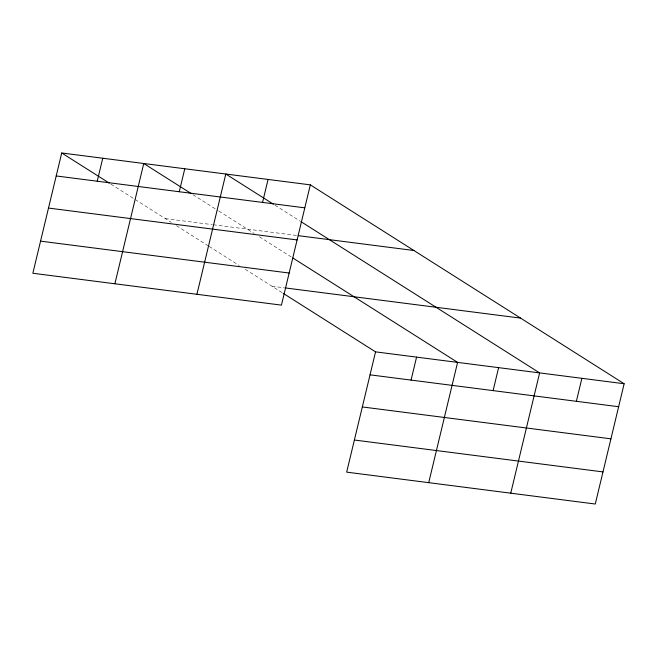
<?xml version="1.0" encoding="UTF-8"?>
<svg xmlns="http://www.w3.org/2000/svg" width="657" height="657" viewBox="0 0 657 657"><rect width="100%" height="100%" fill="white"/><g stroke="black" fill="none" stroke-linecap="round" stroke-linejoin="round"><path stroke-width="0.49" stroke-dasharray="3.29 2.46" d="M165.285 218.609L212.31 224.637M213.311 224.768L297.35 235.551M271.99 286.23L283.996 287.766M274.996 205.198L300.019 221.056M192.953 194.677L217.984 210.536M218.847 211.086L254.21 233.498M259.375 236.766L291.207 256.944M110.918 184.157L171.313 222.427M176.478 225.696L208.31 245.874M209.172 246.424L239.288 265.51M245.316 269.329L282.346 292.792"/><path stroke-width="0.99" d="M61.725 152.974L32.85 273.255L281.442 305.135L310.326 184.863L61.725 152.974L109.193 183.057M97.228 181.217L102.747 158.238M114.885 283.775L143.76 163.503L191.228 193.585M179.262 191.737L184.781 168.759M196.928 294.295L225.803 174.023L273.263 204.105M262.545 202.422L268.064 179.443M283.208 293.342L375.558 351.865L346.674 472.137L595.275 504.026L624.15 383.745L310.326 184.863M411.052 380.099L416.571 357.121M428.717 482.657L457.592 362.385L292.932 258.037M493.095 390.619L498.606 367.641M510.752 493.177L539.627 372.905L300.881 221.606M576.37 401.304L581.888 378.325M56.206 175.953L304.807 207.842M298.352 235.674L413.885 250.498M48.503 208.064L297.095 239.945M40.562 241.144L289.154 273.033M284.998 287.897L520.59 318.111M375.558 351.865L624.15 383.745M370.039 374.835L618.631 406.724M362.327 406.946L610.928 438.835M354.386 440.026L602.986 471.915"/></g></svg>
